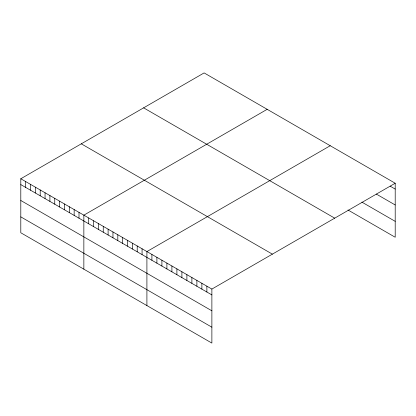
<?xml version="1.0" encoding="UTF-8"?>
<svg xmlns="http://www.w3.org/2000/svg" width="416" height="416" viewBox="0 0 416 416"><rect width="100%" height="100%" fill="white"/><g stroke="black" fill="none" stroke-linecap="round" stroke-linejoin="round"><path stroke-width="0.62" d="M395.2 183.232L211.879 289.073L211.879 343.086L20.8 232.768L20.8 178.755L204.121 72.914L395.2 183.232L395.2 237.245L348 209.997M267.176 109.32L83.855 215.16L83.855 269.173M330.231 145.725L146.91 251.566L146.91 305.578M390.203 186.186L395.2 189.072M376.319 194.069L395.2 204.968M361.884 202.114L395.2 221.348M143.624 107.843L334.703 218.161M81.297 143.827L272.376 254.145M20.8 178.755L211.879 289.073M20.8 184.595L211.879 294.913M20.8 200.491L211.879 310.809M20.8 216.871L211.879 327.189M206.882 286.187L206.882 292.027M201.885 283.301L201.885 289.141M196.888 280.415L196.888 286.255M191.89 277.529L191.89 283.369M186.893 274.643L186.893 280.483M181.896 271.762L181.896 277.602M176.899 268.876L176.899 274.716M171.902 265.99L171.902 271.83M166.904 263.104L166.904 268.944M161.907 260.218L161.907 266.058M156.905 257.332L156.905 263.172M151.908 254.446L151.908 260.286M142.064 248.763L142.064 254.602M137.212 245.96L137.212 251.8M132.361 243.162L132.361 249.002M127.509 240.36L127.509 246.199M122.658 237.562L122.658 243.402M117.811 234.759L117.811 240.599M112.96 231.962L112.96 237.801M108.108 229.159L108.108 234.998M103.256 226.361L103.256 232.201M98.41 223.558L98.41 229.398M93.558 220.761L93.558 226.6M88.707 217.958L88.707 223.798M79.004 212.358L79.004 218.197M74.157 209.555L74.157 215.394M69.306 206.757L69.306 212.597M64.454 203.954L64.454 209.794M59.602 201.157L59.602 206.996M54.751 198.354L54.751 204.194M49.904 195.556L49.904 201.396M45.053 192.754L45.053 198.593M40.201 189.956L40.201 195.796M35.35 187.153L35.35 192.993M30.503 184.356L30.503 190.195M25.652 181.553L25.652 187.392"/></g></svg>
